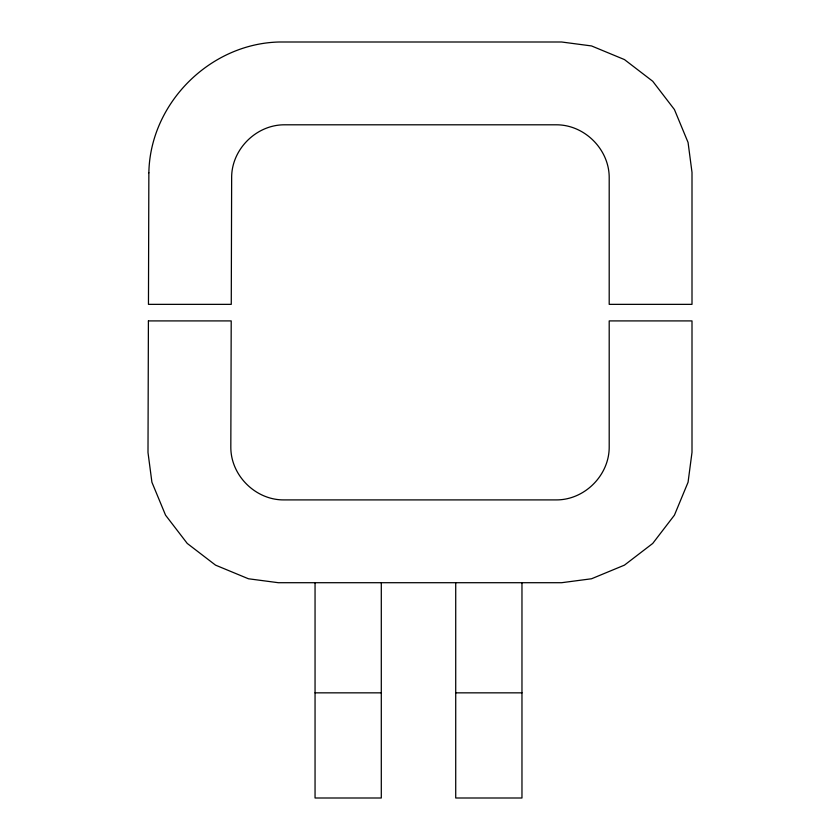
<?xml version="1.0" encoding="UTF-8"?>
<svg xmlns="http://www.w3.org/2000/svg" width="840" height="840" viewBox="0 0 840 840"><rect width="100%" height="100%" fill="white"/><g stroke="black" fill="none" stroke-linecap="round" stroke-linejoin="round"><path stroke-width="1.26" d="M315.053 692.843L381.297 692.843M455.721 692.843L521.966 692.843M521.966 582.708L521.966 798L455.721 798L455.721 582.708M381.297 582.708L381.297 798L315.053 798L315.053 582.708M148.407 320.911L147.998 452.529L151.914 482.244L165.553 515.172L187.247 543.438L215.523 565.131L248.441 578.771L278.344 582.708L561.624 582.708L591.528 578.771L624.456 565.131L652.732 543.438L674.425 515.172L688.065 482.244L692.002 452.34L692.002 320.911L609.2 320.911L609.2 446.911C609.368 475.272 584.567 500.084 556.196 499.905L283.773 499.905C255.549 500.073 230.738 475.482 230.822 447.227L231.21 320.911L148.407 320.911M148.859 172.809L148.459 304.353L231.263 304.353L231.651 178.122C231.221 149.625 256.137 124.624 284.603 124.803L556.196 124.803C584.567 124.624 609.368 149.436 609.2 177.797L609.2 304.353L692.002 304.353L692.002 172.368L688.065 142.464L674.425 109.547L652.732 81.27L624.456 59.577L591.528 45.938L561.624 42L279.174 42C209.832 43.617 150.055 103.383 148.859 172.809"/></g></svg>
